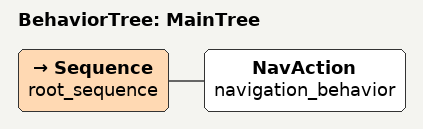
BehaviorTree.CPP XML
<root BTCPP_format="4" >
	<BehaviorTree ID="MainTree">
		<Sequence name="root_sequence">
			<NavAction   name="navigation_behavior"/>
		</Sequence>
	</BehaviorTree>
</root>
